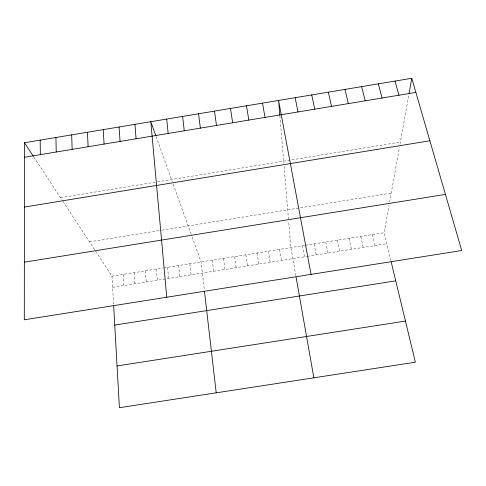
<?xml version="1.0" encoding="UTF-8"?>
<svg xmlns="http://www.w3.org/2000/svg" width="486" height="486" viewBox="0 0 486 486"><rect width="100%" height="100%" fill="white"/><g stroke="black" fill="none" stroke-linecap="round" stroke-linejoin="round"><path stroke-width="0.36" stroke-dasharray="2.43 1.82" d="M390.872 260.618L384.14 232.709L389.043 205.292M389.638 201.963L399.437 147.215M399.96 144.281L408.817 94.788M60.519 197.68L156.85 181.922M157.585 181.8L400.355 142.076M89.473 241.834L161.218 230.249M161.947 230.133L391.224 193.124M95.633 251.226L111.993 276.17L163.126 268.005M163.873 267.889L304.661 245.4M305.39 245.284L384.14 232.709M112.624 287.348L306.715 256.444M307.45 256.329L386.789 243.699M33.783 156.923L62.597 200.852M63.01 201.49L95.256 250.648M156.067 136.402L172.238 181.521M173.192 184.182L191.63 235.613M192.122 236.98L201.07 261.948L204.333 290.172M372.434 234.574L374.998 245.576M360.746 236.445L363.224 247.447M349.07 238.31L351.457 249.324M337.406 240.169L339.702 251.195M325.754 242.034L327.965 253.06M314.108 243.893L316.234 254.931M302.48 245.752L304.522 256.796M295.822 275.677L290.865 247.605L288.678 221.44M279.602 249.403L281.467 260.466M268.351 251.201L270.131 262.27M257.106 252.993L258.807 264.074M245.88 254.792L247.495 265.872M234.659 256.584L236.196 267.671M223.451 258.37L224.903 269.469M212.254 260.162L213.621 271.267M189.898 263.728L191.101 274.851M178.733 265.514L179.856 276.643M167.585 267.294L168.624 278.429M156.443 269.074L157.397 280.215M279.869 115.893L283.824 163.272M284.055 166.072L288.562 220.012M145.314 270.848L146.189 282.002M134.197 272.628L134.993 283.788M123.092 274.402L123.802 285.568M111.993 276.17L113.596 304.546"/><path stroke-width="0.73" d="M24.476 142.732L24.3 319.794L461.7 250.521L411.77 78.295L24.476 142.732L33.388 156.322M409.072 93.391L411.77 78.295M24.464 157.276L415.864 92.413M24.409 207.06L429.885 140.776M24.355 262.173L445.425 194.388M114.751 325.085L395.744 280.835M117.053 365.958L405.452 321.076M155.824 135.722L150.8 121.719L166.753 297.232M395.033 81.083L398.945 95.213M378.321 83.859L382.057 98.014M361.639 86.636L365.193 100.809M391.212 262.039L415.372 362.204L119.404 407.705L113.675 305.986M344.975 89.412L348.353 103.597M328.342 92.176L331.537 106.385M311.726 94.94L314.746 109.168M295.142 97.704L297.979 111.944M311.058 274.377L278.575 100.456L279.808 115.176M296.071 277.105L313.859 377.81M262.525 103.129L265.016 117.412M246.493 105.796L248.82 120.091M230.492 108.457L232.642 122.776M214.508 111.118L216.489 125.449M198.543 113.773L200.36 128.122M204.503 291.606L216.209 392.822M182.608 116.421L184.255 130.795M166.692 119.07L168.168 133.456M134.932 124.355L136.074 138.777M119.082 126.992L120.06 141.432M103.263 129.628L104.071 144.081M87.462 132.253L88.1 146.729M71.679 134.877L72.159 149.372M55.92 137.502L56.236 152.009M40.186 140.12L40.338 154.645"/></g></svg>
